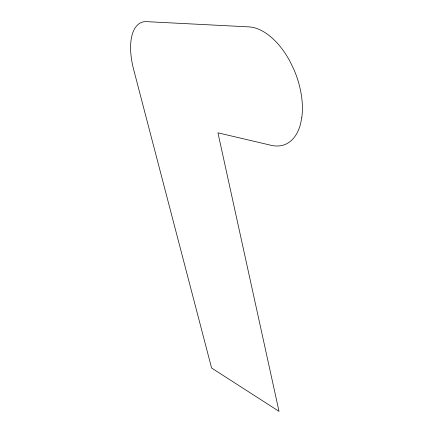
<?xml version="1.0" encoding="UTF-8"?>
<svg xmlns="http://www.w3.org/2000/svg" width="433" height="433" viewBox="0 0 433 433"><rect width="100%" height="100%" fill="white"/><g stroke="black" fill="none" stroke-linecap="round" stroke-linejoin="round"><path stroke-width="0.65" d="M301.833 117.3L300.556 123.919A62.336 35.63 69 0 1 271.112 145.304L217.94 132.828L279.02 411.35L211.591 368.012L133.64 69.469A52.999 24.719 69.3 0 1 146.614 21.65L248.856 26.878A62.336 35.63 69 0 1 290.132 61.659L293.899 69.486A62.336 35.63 69 0 1 301.833 117.3"/></g></svg>
